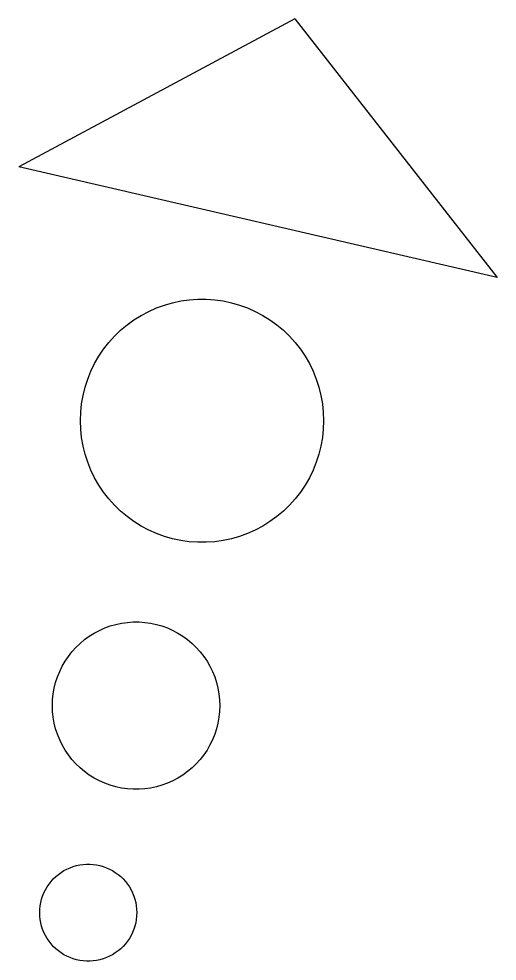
# Model space of a CAD drawing. Header units: inches. Extents: x 1390672 to 1398270, y 354915 to 360781.
# Drawn here: x 1394343.98 to 1394353.62, y 359004.42 to 359023.4 of the extents above; entities that cross this region are included whole.
import ezdxf

# ---------------------------------------------------------------- set-up
doc = ezdxf.new("R2010")
doc.units = ezdxf.units.IN
doc.header["$MEASUREMENT"] = 0

msp = doc.modelspace()

# ---------------------------------------------------------------- linework, layer by layer
for points in [[(1394349.547, 359023.405), (1394343.982, 359020.422)], [(1394349.547, 359023.405), (1394343.982, 359020.422)], [(1394349.547, 359023.405), (1394353.625, 359018.191)], [(1394349.547, 359023.405), (1394353.625, 359018.191)], [(1394353.625, 359018.191), (1394343.982, 359020.422)], [(1394353.625, 359018.191), (1394343.982, 359020.422)], [(1394350.125, 359015.308), (1394350.119, 359015.137), (1394350.101, 359014.967), (1394350.071, 359014.798), (1394350.03, 359014.632), (1394349.977, 359014.47), (1394349.913, 359014.311), (1394349.838, 359014.157), (1394349.752, 359014.009), (1394349.657, 359013.867), (1394349.551, 359013.732), (1394349.437, 359013.605), (1394349.314, 359013.487), (1394349.183, 359013.377), (1394349.044, 359013.276), (1394348.899, 359013.185), (1394348.748, 359013.105), (1394348.592, 359013.035), (1394348.431, 359012.977), (1394348.267, 359012.93), (1394348.1, 359012.894), (1394347.93, 359012.87), (1394347.759, 359012.858), (1394347.588, 359012.858), (1394347.418, 359012.87), (1394347.248, 359012.894), (1394347.081, 359012.93), (1394346.917, 359012.977), (1394346.756, 359013.035), (1394346.6, 359013.105), (1394346.448, 359013.185), (1394346.303, 359013.276), (1394346.165, 359013.377), (1394346.034, 359013.487), (1394345.911, 359013.605), (1394345.796, 359013.732), (1394345.691, 359013.867), (1394345.595, 359014.009), (1394345.51, 359014.157), (1394345.435, 359014.311), (1394345.371, 359014.47), (1394345.318, 359014.632), (1394345.277, 359014.798), (1394345.247, 359014.967), (1394345.229, 359015.137), (1394345.223, 359015.308), (1394345.229, 359015.479), (1394345.247, 359015.649), (1394345.277, 359015.817), (1394345.318, 359015.983), (1394345.371, 359016.146), (1394345.435, 359016.305), (1394345.51, 359016.458), (1394345.595, 359016.607), (1394345.691, 359016.748), (1394345.796, 359016.883), (1394345.911, 359017.01), (1394346.034, 359017.129), (1394346.165, 359017.239), (1394346.303, 359017.34), (1394346.448, 359017.43), (1394346.6, 359017.511), (1394346.756, 359017.58), (1394346.917, 359017.639), (1394347.081, 359017.686), (1394347.248, 359017.721), (1394347.418, 359017.745), (1394347.588, 359017.757), (1394347.759, 359017.757), (1394347.93, 359017.745), (1394348.1, 359017.721), (1394348.267, 359017.686), (1394348.431, 359017.639), (1394348.592, 359017.58), (1394348.748, 359017.511), (1394348.899, 359017.43), (1394349.044, 359017.34), (1394349.183, 359017.239), (1394349.314, 359017.129), (1394349.437, 359017.01), (1394349.551, 359016.883), (1394349.657, 359016.748), (1394349.752, 359016.607), (1394349.838, 359016.458), (1394349.913, 359016.305), (1394349.977, 359016.146), (1394350.03, 359015.983), (1394350.071, 359015.817), (1394350.101, 359015.649), (1394350.119, 359015.479), (1394350.125, 359015.308)], [(1394350.125, 359015.308), (1394350.119, 359015.137), (1394350.101, 359014.967), (1394350.071, 359014.798), (1394350.03, 359014.632), (1394349.977, 359014.47), (1394349.913, 359014.311), (1394349.838, 359014.157), (1394349.752, 359014.009), (1394349.657, 359013.867), (1394349.551, 359013.732), (1394349.437, 359013.605), (1394349.314, 359013.487), (1394349.183, 359013.377), (1394349.044, 359013.276), (1394348.899, 359013.185), (1394348.748, 359013.105), (1394348.592, 359013.035), (1394348.431, 359012.977), (1394348.267, 359012.93), (1394348.1, 359012.894), (1394347.93, 359012.87), (1394347.759, 359012.858), (1394347.588, 359012.858), (1394347.418, 359012.87), (1394347.248, 359012.894), (1394347.081, 359012.93), (1394346.917, 359012.977), (1394346.756, 359013.035), (1394346.6, 359013.105), (1394346.448, 359013.185), (1394346.303, 359013.276), (1394346.165, 359013.377), (1394346.034, 359013.487), (1394345.911, 359013.605), (1394345.796, 359013.732), (1394345.691, 359013.867), (1394345.595, 359014.009), (1394345.51, 359014.157), (1394345.435, 359014.311), (1394345.371, 359014.47), (1394345.318, 359014.632), (1394345.277, 359014.798), (1394345.247, 359014.967), (1394345.229, 359015.137), (1394345.223, 359015.308), (1394345.229, 359015.479), (1394345.247, 359015.649), (1394345.277, 359015.817), (1394345.318, 359015.983), (1394345.371, 359016.146), (1394345.435, 359016.305), (1394345.51, 359016.458), (1394345.595, 359016.607), (1394345.691, 359016.748), (1394345.796, 359016.883), (1394345.911, 359017.01), (1394346.034, 359017.129), (1394346.165, 359017.239), (1394346.303, 359017.34), (1394346.448, 359017.43), (1394346.6, 359017.511), (1394346.756, 359017.58), (1394346.917, 359017.639), (1394347.081, 359017.686), (1394347.248, 359017.721), (1394347.418, 359017.745), (1394347.588, 359017.757), (1394347.759, 359017.757), (1394347.93, 359017.745), (1394348.1, 359017.721), (1394348.267, 359017.686), (1394348.431, 359017.639), (1394348.592, 359017.58), (1394348.748, 359017.511), (1394348.899, 359017.43), (1394349.044, 359017.34), (1394349.183, 359017.239), (1394349.314, 359017.129), (1394349.437, 359017.01), (1394349.551, 359016.883), (1394349.657, 359016.748), (1394349.752, 359016.607), (1394349.838, 359016.458), (1394349.913, 359016.305), (1394349.977, 359016.146), (1394350.03, 359015.983), (1394350.071, 359015.817), (1394350.101, 359015.649), (1394350.119, 359015.479), (1394350.125, 359015.308)], [(1394348.033, 359009.567), (1394348.029, 359009.45), (1394348.016, 359009.333), (1394347.996, 359009.217), (1394347.967, 359009.102), (1394347.931, 359008.99), (1394347.887, 359008.881), (1394347.835, 359008.775), (1394347.776, 359008.673), (1394347.711, 359008.576), (1394347.638, 359008.483), (1394347.559, 359008.395), (1394347.475, 359008.314), (1394347.384, 359008.238), (1394347.289, 359008.169), (1394347.189, 359008.106), (1394347.085, 359008.051), (1394346.978, 359008.003), (1394346.867, 359007.963), (1394346.754, 359007.93), (1394346.639, 359007.906), (1394346.522, 359007.89), (1394346.405, 359007.881), (1394346.287, 359007.881), (1394346.169, 359007.89), (1394346.053, 359007.906), (1394345.938, 359007.93), (1394345.824, 359007.963), (1394345.714, 359008.003), (1394345.606, 359008.051), (1394345.502, 359008.106), (1394345.402, 359008.169), (1394345.307, 359008.238), (1394345.217, 359008.314), (1394345.132, 359008.395), (1394345.053, 359008.483), (1394344.981, 359008.576), (1394344.915, 359008.673), (1394344.856, 359008.775), (1394344.805, 359008.881), (1394344.761, 359008.99), (1394344.724, 359009.102), (1394344.696, 359009.217), (1394344.675, 359009.333), (1394344.663, 359009.45), (1394344.659, 359009.567), (1394344.663, 359009.685), (1394344.675, 359009.802), (1394344.696, 359009.918), (1394344.724, 359010.032), (1394344.761, 359010.144), (1394344.805, 359010.254), (1394344.856, 359010.359), (1394344.915, 359010.461), (1394344.981, 359010.559), (1394345.053, 359010.652), (1394345.132, 359010.739), (1394345.217, 359010.821), (1394345.307, 359010.897), (1394345.402, 359010.966), (1394345.502, 359011.028), (1394345.606, 359011.084), (1394345.714, 359011.132), (1394345.824, 359011.172), (1394345.938, 359011.204), (1394346.053, 359011.229), (1394346.169, 359011.245), (1394346.287, 359011.253), (1394346.405, 359011.253), (1394346.522, 359011.245), (1394346.639, 359011.229), (1394346.754, 359011.204), (1394346.867, 359011.172), (1394346.978, 359011.132), (1394347.085, 359011.084), (1394347.189, 359011.028), (1394347.289, 359010.966), (1394347.384, 359010.897), (1394347.475, 359010.821), (1394347.559, 359010.739), (1394347.638, 359010.652), (1394347.711, 359010.559), (1394347.776, 359010.461), (1394347.835, 359010.359), (1394347.887, 359010.254), (1394347.931, 359010.144), (1394347.967, 359010.032), (1394347.996, 359009.918), (1394348.016, 359009.802), (1394348.029, 359009.685), (1394348.033, 359009.567)], [(1394348.033, 359009.567), (1394348.029, 359009.45), (1394348.016, 359009.333), (1394347.996, 359009.217), (1394347.967, 359009.102), (1394347.931, 359008.99), (1394347.887, 359008.881), (1394347.835, 359008.775), (1394347.776, 359008.673), (1394347.711, 359008.576), (1394347.638, 359008.483), (1394347.559, 359008.395), (1394347.475, 359008.314), (1394347.384, 359008.238), (1394347.289, 359008.169), (1394347.189, 359008.106), (1394347.085, 359008.051), (1394346.978, 359008.003), (1394346.867, 359007.963), (1394346.754, 359007.93), (1394346.639, 359007.906), (1394346.522, 359007.89), (1394346.405, 359007.881), (1394346.287, 359007.881), (1394346.169, 359007.89), (1394346.053, 359007.906), (1394345.938, 359007.93), (1394345.824, 359007.963), (1394345.714, 359008.003), (1394345.606, 359008.051), (1394345.502, 359008.106), (1394345.402, 359008.169), (1394345.307, 359008.238), (1394345.217, 359008.314), (1394345.132, 359008.395), (1394345.053, 359008.483), (1394344.981, 359008.576), (1394344.915, 359008.673), (1394344.856, 359008.775), (1394344.805, 359008.881), (1394344.761, 359008.99), (1394344.724, 359009.102), (1394344.696, 359009.217), (1394344.675, 359009.333), (1394344.663, 359009.45), (1394344.659, 359009.567), (1394344.663, 359009.685), (1394344.675, 359009.802), (1394344.696, 359009.918), (1394344.724, 359010.032), (1394344.761, 359010.144), (1394344.805, 359010.254), (1394344.856, 359010.359), (1394344.915, 359010.461), (1394344.981, 359010.559), (1394345.053, 359010.652), (1394345.132, 359010.739), (1394345.217, 359010.821), (1394345.307, 359010.897), (1394345.402, 359010.966), (1394345.502, 359011.028), (1394345.606, 359011.084), (1394345.714, 359011.132), (1394345.824, 359011.172), (1394345.938, 359011.204), (1394346.053, 359011.229), (1394346.169, 359011.245), (1394346.287, 359011.253), (1394346.405, 359011.253), (1394346.522, 359011.245), (1394346.639, 359011.229), (1394346.754, 359011.204), (1394346.867, 359011.172), (1394346.978, 359011.132), (1394347.085, 359011.084), (1394347.189, 359011.028), (1394347.289, 359010.966), (1394347.384, 359010.897), (1394347.475, 359010.821), (1394347.559, 359010.739), (1394347.638, 359010.652), (1394347.711, 359010.559), (1394347.776, 359010.461), (1394347.835, 359010.359), (1394347.887, 359010.254), (1394347.931, 359010.144), (1394347.967, 359010.032), (1394347.996, 359009.918), (1394348.016, 359009.802), (1394348.029, 359009.685), (1394348.033, 359009.567)], [(1394346.358, 359005.396), (1394346.356, 359005.328), (1394346.349, 359005.26), (1394346.337, 359005.193), (1394346.321, 359005.126), (1394346.299, 359005.061), (1394346.274, 359004.998), (1394346.244, 359004.937), (1394346.21, 359004.878), (1394346.172, 359004.821), (1394346.13, 359004.767), (1394346.084, 359004.717), (1394346.035, 359004.669), (1394345.983, 359004.625), (1394345.927, 359004.585), (1394345.87, 359004.549), (1394345.809, 359004.517), (1394345.747, 359004.489), (1394345.683, 359004.466), (1394345.617, 359004.447), (1394345.55, 359004.433), (1394345.483, 359004.423), (1394345.415, 359004.419), (1394345.347, 359004.419), (1394345.278, 359004.423), (1394345.211, 359004.433), (1394345.144, 359004.447), (1394345.079, 359004.466), (1394345.014, 359004.489), (1394344.952, 359004.517), (1394344.892, 359004.549), (1394344.834, 359004.585), (1394344.779, 359004.625), (1394344.726, 359004.669), (1394344.677, 359004.717), (1394344.632, 359004.767), (1394344.59, 359004.821), (1394344.551, 359004.878), (1394344.517, 359004.937), (1394344.487, 359004.998), (1394344.462, 359005.061), (1394344.441, 359005.126), (1394344.424, 359005.193), (1394344.412, 359005.26), (1394344.405, 359005.328), (1394344.403, 359005.396), (1394344.405, 359005.464), (1394344.412, 359005.532), (1394344.424, 359005.599), (1394344.441, 359005.665), (1394344.462, 359005.73), (1394344.487, 359005.794), (1394344.517, 359005.855), (1394344.551, 359005.914), (1394344.59, 359005.971), (1394344.632, 359006.024), (1394344.677, 359006.075), (1394344.726, 359006.122), (1394344.779, 359006.166), (1394344.834, 359006.206), (1394344.892, 359006.243), (1394344.952, 359006.275), (1394345.014, 359006.302), (1394345.079, 359006.326), (1394345.144, 359006.345), (1394345.211, 359006.359), (1394345.278, 359006.368), (1394345.347, 359006.373), (1394345.415, 359006.373), (1394345.483, 359006.368), (1394345.55, 359006.359), (1394345.617, 359006.345), (1394345.683, 359006.326), (1394345.747, 359006.302), (1394345.809, 359006.275), (1394345.87, 359006.243), (1394345.927, 359006.206), (1394345.983, 359006.166), (1394346.035, 359006.122), (1394346.084, 359006.075), (1394346.13, 359006.024), (1394346.172, 359005.971), (1394346.21, 359005.914), (1394346.244, 359005.855), (1394346.274, 359005.794), (1394346.299, 359005.73), (1394346.321, 359005.665), (1394346.337, 359005.599), (1394346.349, 359005.532), (1394346.356, 359005.464), (1394346.358, 359005.396)], [(1394346.358, 359005.396), (1394346.356, 359005.328), (1394346.349, 359005.26), (1394346.337, 359005.193), (1394346.321, 359005.126), (1394346.299, 359005.061), (1394346.274, 359004.998), (1394346.244, 359004.937), (1394346.21, 359004.878), (1394346.172, 359004.821), (1394346.13, 359004.767), (1394346.084, 359004.717), (1394346.035, 359004.669), (1394345.983, 359004.625), (1394345.927, 359004.585), (1394345.87, 359004.549), (1394345.809, 359004.517), (1394345.747, 359004.489), (1394345.683, 359004.466), (1394345.617, 359004.447), (1394345.55, 359004.433), (1394345.483, 359004.423), (1394345.415, 359004.419), (1394345.347, 359004.419), (1394345.278, 359004.423), (1394345.211, 359004.433), (1394345.144, 359004.447), (1394345.079, 359004.466), (1394345.014, 359004.489), (1394344.952, 359004.517), (1394344.892, 359004.549), (1394344.834, 359004.585), (1394344.779, 359004.625), (1394344.726, 359004.669), (1394344.677, 359004.717), (1394344.632, 359004.767), (1394344.59, 359004.821), (1394344.551, 359004.878), (1394344.517, 359004.937), (1394344.487, 359004.998), (1394344.462, 359005.061), (1394344.441, 359005.126), (1394344.424, 359005.193), (1394344.412, 359005.26), (1394344.405, 359005.328), (1394344.403, 359005.396), (1394344.405, 359005.464), (1394344.412, 359005.532), (1394344.424, 359005.599), (1394344.441, 359005.665), (1394344.462, 359005.73), (1394344.487, 359005.794), (1394344.517, 359005.855), (1394344.551, 359005.914), (1394344.59, 359005.971), (1394344.632, 359006.024), (1394344.677, 359006.075), (1394344.726, 359006.122), (1394344.779, 359006.166), (1394344.834, 359006.206), (1394344.892, 359006.243), (1394344.952, 359006.275), (1394345.014, 359006.302), (1394345.079, 359006.326), (1394345.144, 359006.345), (1394345.211, 359006.359), (1394345.278, 359006.368), (1394345.347, 359006.373), (1394345.415, 359006.373), (1394345.483, 359006.368), (1394345.55, 359006.359), (1394345.617, 359006.345), (1394345.683, 359006.326), (1394345.747, 359006.302), (1394345.809, 359006.275), (1394345.87, 359006.243), (1394345.927, 359006.206), (1394345.983, 359006.166), (1394346.035, 359006.122), (1394346.084, 359006.075), (1394346.13, 359006.024), (1394346.172, 359005.971), (1394346.21, 359005.914), (1394346.244, 359005.855), (1394346.274, 359005.794), (1394346.299, 359005.73), (1394346.321, 359005.665), (1394346.337, 359005.599), (1394346.349, 359005.532), (1394346.356, 359005.464), (1394346.358, 359005.396)]]:
    msp.add_lwpolyline(points)

doc.saveas('drawing.dxf')
